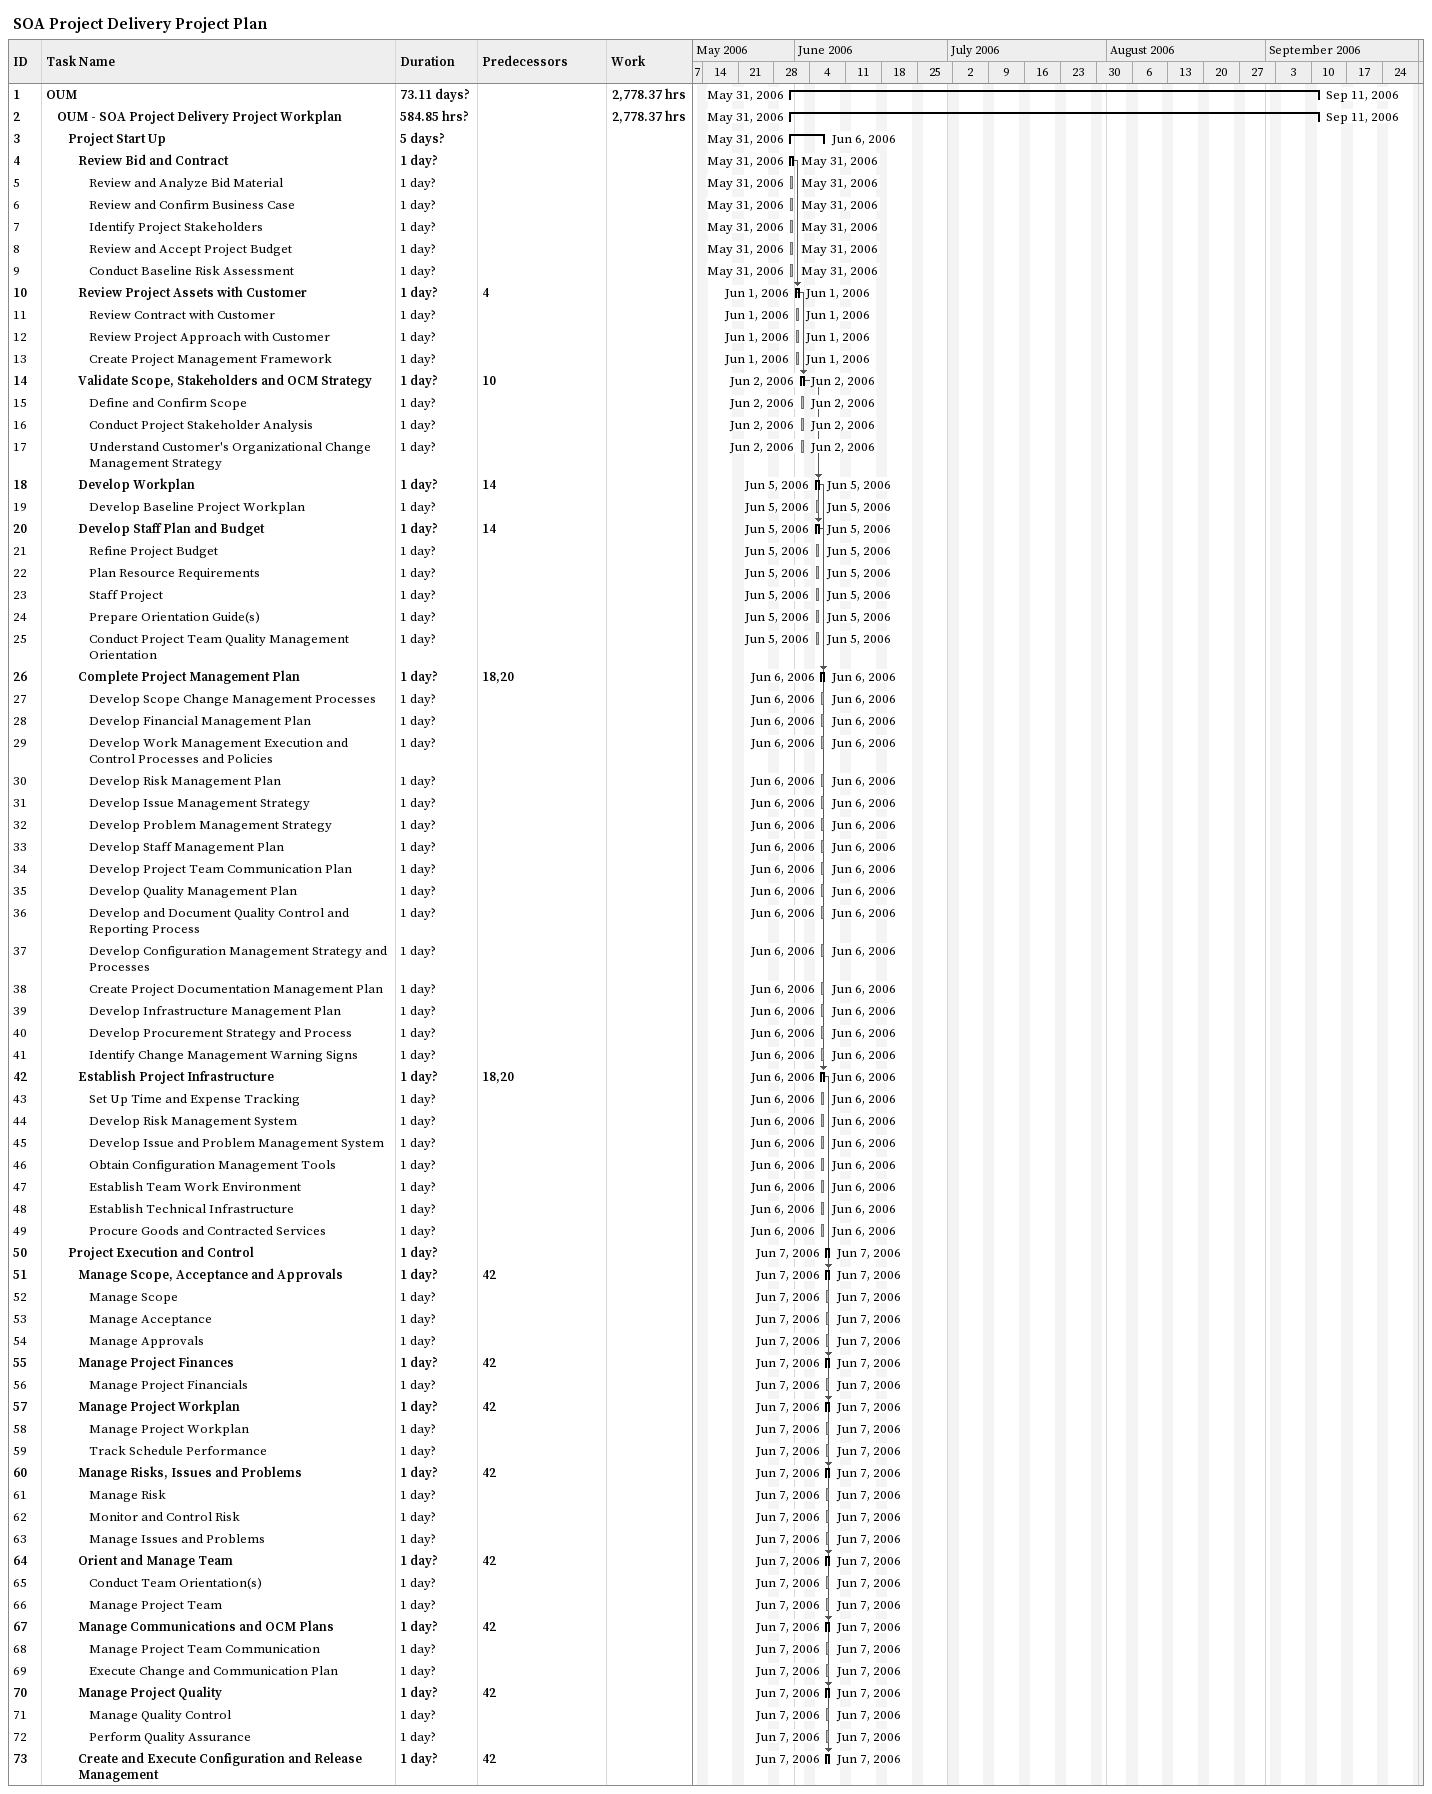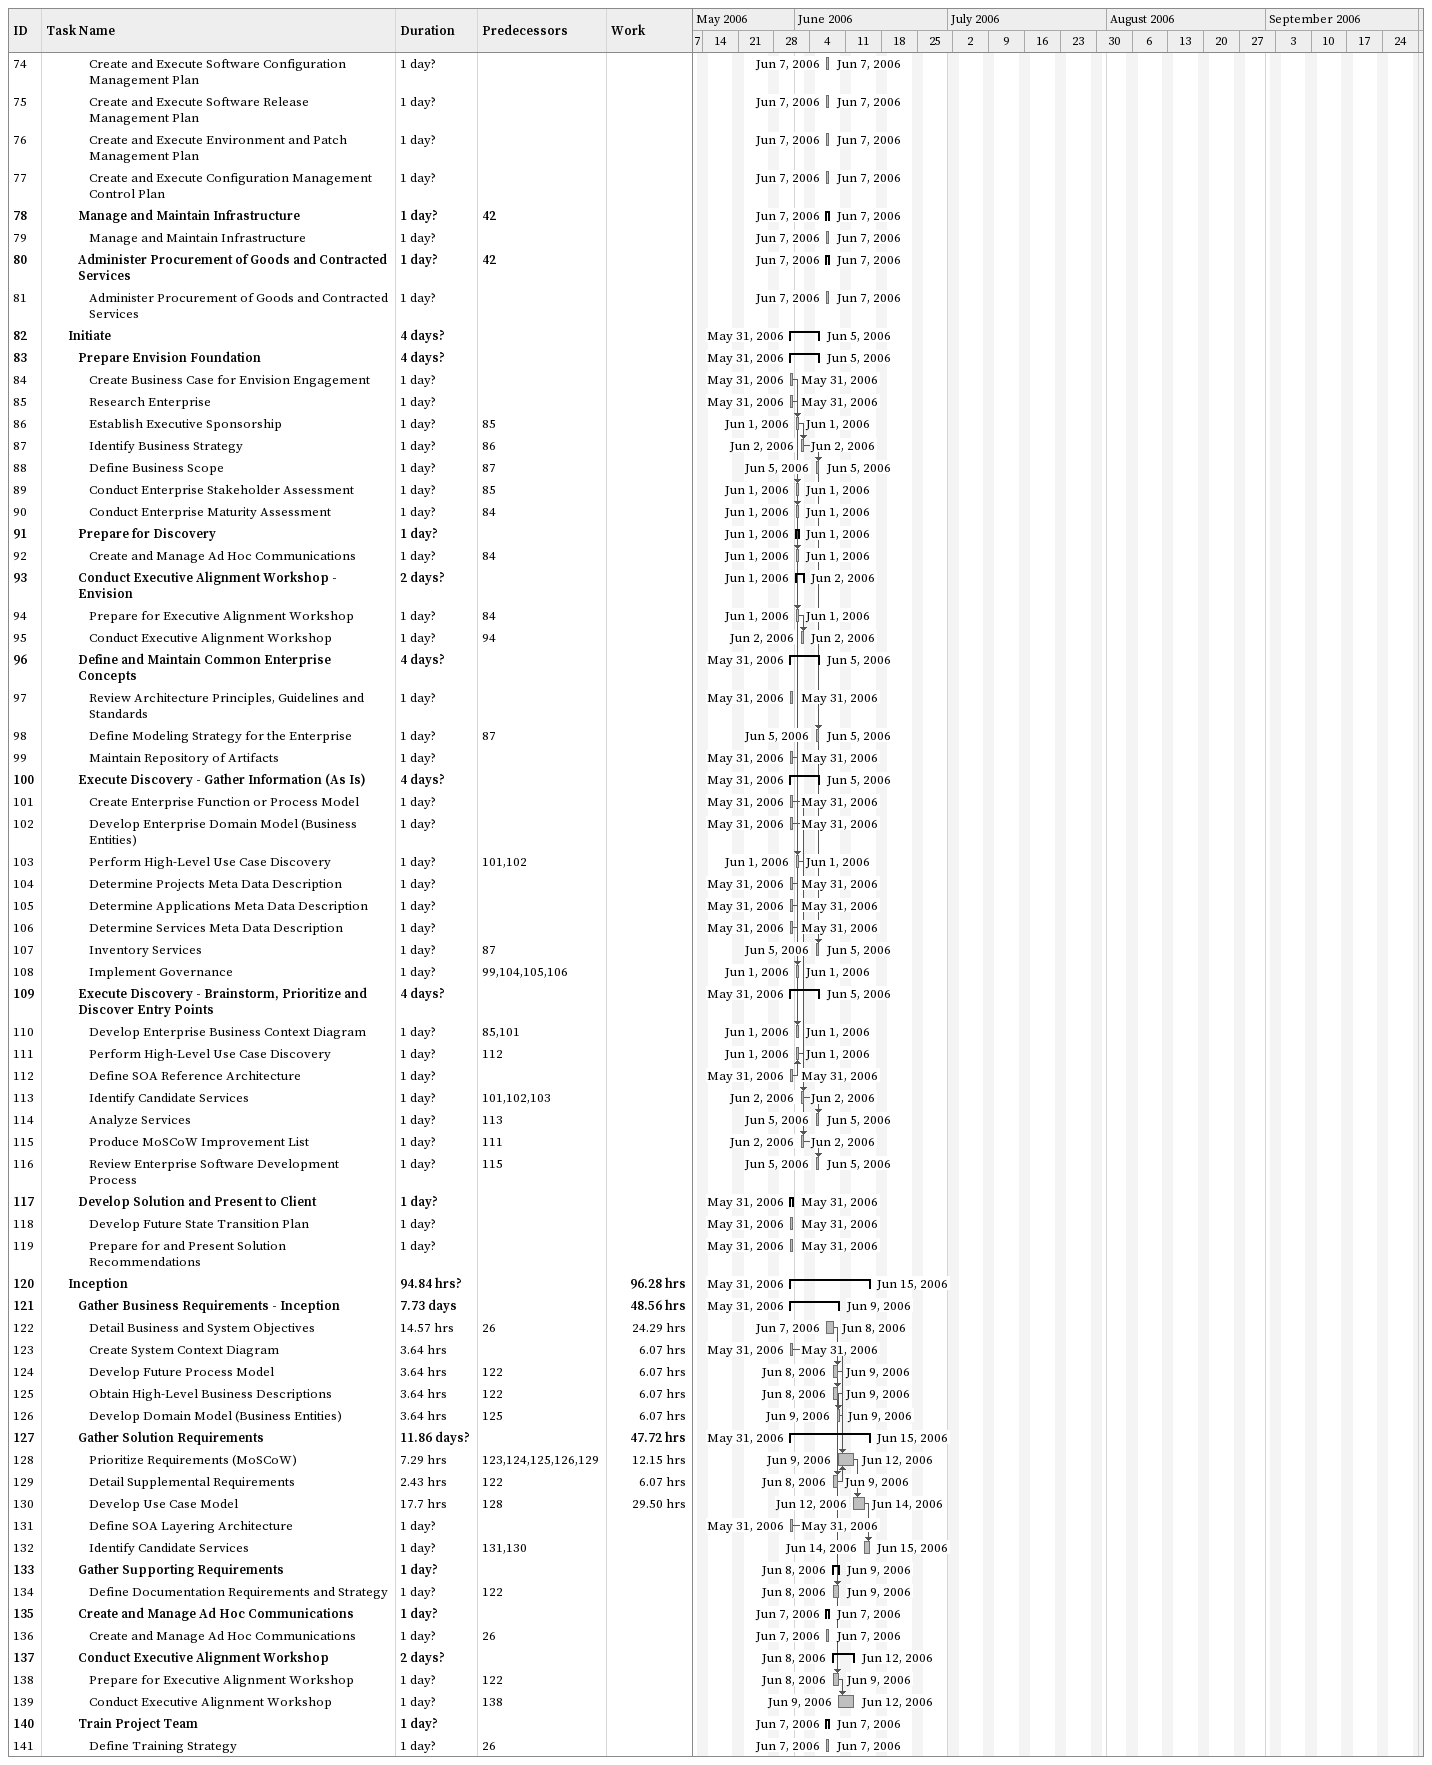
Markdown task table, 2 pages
SOA Project Delivery Project Plan

| ID | Level | Task | Duration | Start | Finish | Predecessors | Work (h) |
|---|---|---|---|---|---|---|---|
| 1 | 1 | **OUM** | 73.11d? | 2006-05-31 | 2006-09-11 |  | 2778.37 |
| 2 | 2 | **OUM - SOA Project Delivery Project Workplan** | 584.85h? | 2006-05-31 | 2006-09-11 |  | 2778.37 |
| 3 | 3 | **Project Start Up** | 5d? | 2006-05-31 | 2006-06-06 |  |  |
| 4 | 4 | **Review Bid and Contract** | 1d? | 2006-05-31 | 2006-05-31 |  |  |
| 5 | 5 | Review and Analyze Bid Material | 1d? | 2006-05-31 | 2006-05-31 |  |  |
| 6 | 5 | Review and Confirm Business Case | 1d? | 2006-05-31 | 2006-05-31 |  |  |
| 7 | 5 | Identify Project Stakeholders | 1d? | 2006-05-31 | 2006-05-31 |  |  |
| 8 | 5 | Review and Accept Project Budget | 1d? | 2006-05-31 | 2006-05-31 |  |  |
| 9 | 5 | Conduct Baseline Risk Assessment | 1d? | 2006-05-31 | 2006-05-31 |  |  |
| 10 | 4 | **Review Project Assets with Customer** | 1d? | 2006-06-01 | 2006-06-01 | 4 |  |
| 11 | 5 | Review Contract with Customer | 1d? | 2006-06-01 | 2006-06-01 |  |  |
| 12 | 5 | Review Project Approach with Customer | 1d? | 2006-06-01 | 2006-06-01 |  |  |
| 13 | 5 | Create Project Management Framework | 1d? | 2006-06-01 | 2006-06-01 |  |  |
| 14 | 4 | **Validate Scope, Stakeholders and OCM Strategy** | 1d? | 2006-06-02 | 2006-06-02 | 10 |  |
| 15 | 5 | Define and Confirm Scope | 1d? | 2006-06-02 | 2006-06-02 |  |  |
| 16 | 5 | Conduct Project Stakeholder Analysis | 1d? | 2006-06-02 | 2006-06-02 |  |  |
| 17 | 5 | Understand Customer's Organizational Change Management Strategy | 1d? | 2006-06-02 | 2006-06-02 |  |  |
| 18 | 4 | **Develop Workplan** | 1d? | 2006-06-05 | 2006-06-05 | 14 |  |
| 19 | 5 | Develop Baseline Project Workplan | 1d? | 2006-06-05 | 2006-06-05 |  |  |
| 20 | 4 | **Develop Staff Plan and Budget** | 1d? | 2006-06-05 | 2006-06-05 | 14 |  |
| 21 | 5 | Refine Project Budget | 1d? | 2006-06-05 | 2006-06-05 |  |  |
| 22 | 5 | Plan Resource Requirements | 1d? | 2006-06-05 | 2006-06-05 |  |  |
| 23 | 5 | Staff Project | 1d? | 2006-06-05 | 2006-06-05 |  |  |
| 24 | 5 | Prepare Orientation Guide(s) | 1d? | 2006-06-05 | 2006-06-05 |  |  |
| 25 | 5 | Conduct Project Team Quality Management Orientation | 1d? | 2006-06-05 | 2006-06-05 |  |  |
| 26 | 4 | **Complete Project Management Plan** | 1d? | 2006-06-06 | 2006-06-06 | 18, 20 |  |
| 27 | 5 | Develop Scope Change Management Processes | 1d? | 2006-06-06 | 2006-06-06 |  |  |
| 28 | 5 | Develop Financial Management Plan | 1d? | 2006-06-06 | 2006-06-06 |  |  |
| 29 | 5 | Develop Work Management Execution and Control Processes and Policies | 1d? | 2006-06-06 | 2006-06-06 |  |  |
| 30 | 5 | Develop Risk Management Plan | 1d? | 2006-06-06 | 2006-06-06 |  |  |
| 31 | 5 | Develop Issue Management Strategy | 1d? | 2006-06-06 | 2006-06-06 |  |  |
| 32 | 5 | Develop Problem Management Strategy | 1d? | 2006-06-06 | 2006-06-06 |  |  |
| 33 | 5 | Develop Staff Management Plan | 1d? | 2006-06-06 | 2006-06-06 |  |  |
| 34 | 5 | Develop Project Team Communication Plan | 1d? | 2006-06-06 | 2006-06-06 |  |  |
| 35 | 5 | Develop Quality Management Plan | 1d? | 2006-06-06 | 2006-06-06 |  |  |
| 36 | 5 | Develop and Document Quality Control and Reporting Process | 1d? | 2006-06-06 | 2006-06-06 |  |  |
| 37 | 5 | Develop Configuration Management Strategy and Processes | 1d? | 2006-06-06 | 2006-06-06 |  |  |
| 38 | 5 | Create Project Documentation Management Plan | 1d? | 2006-06-06 | 2006-06-06 |  |  |
| 39 | 5 | Develop Infrastructure Management Plan | 1d? | 2006-06-06 | 2006-06-06 |  |  |
| 40 | 5 | Develop Procurement Strategy and Process | 1d? | 2006-06-06 | 2006-06-06 |  |  |
| 41 | 5 | Identify Change Management Warning Signs | 1d? | 2006-06-06 | 2006-06-06 |  |  |
| 42 | 4 | **Establish Project Infrastructure** | 1d? | 2006-06-06 | 2006-06-06 | 18, 20 |  |
| 43 | 5 | Set Up Time and Expense Tracking | 1d? | 2006-06-06 | 2006-06-06 |  |  |
| 44 | 5 | Develop Risk Management System | 1d? | 2006-06-06 | 2006-06-06 |  |  |
| 45 | 5 | Develop Issue and Problem Management System | 1d? | 2006-06-06 | 2006-06-06 |  |  |
| 46 | 5 | Obtain Configuration Management Tools | 1d? | 2006-06-06 | 2006-06-06 |  |  |
| 47 | 5 | Establish Team Work Environment | 1d? | 2006-06-06 | 2006-06-06 |  |  |
| 48 | 5 | Establish Technical Infrastructure | 1d? | 2006-06-06 | 2006-06-06 |  |  |
| 49 | 5 | Procure Goods and Contracted Services | 1d? | 2006-06-06 | 2006-06-06 |  |  |
| 50 | 3 | **Project Execution and Control** | 1d? | 2006-06-07 | 2006-06-07 |  |  |
| 51 | 4 | **Manage Scope, Acceptance and Approvals** | 1d? | 2006-06-07 | 2006-06-07 | 42 |  |
| 52 | 5 | Manage Scope | 1d? | 2006-06-07 | 2006-06-07 |  |  |
| 53 | 5 | Manage Acceptance | 1d? | 2006-06-07 | 2006-06-07 |  |  |
| 54 | 5 | Manage Approvals | 1d? | 2006-06-07 | 2006-06-07 |  |  |
| 55 | 4 | **Manage Project Finances** | 1d? | 2006-06-07 | 2006-06-07 | 42 |  |
| 56 | 5 | Manage Project Financials | 1d? | 2006-06-07 | 2006-06-07 |  |  |
| 57 | 4 | **Manage Project Workplan** | 1d? | 2006-06-07 | 2006-06-07 | 42 |  |
| 58 | 5 | Manage Project Workplan | 1d? | 2006-06-07 | 2006-06-07 |  |  |
| 59 | 5 | Track Schedule Performance | 1d? | 2006-06-07 | 2006-06-07 |  |  |
| 60 | 4 | **Manage Risks, Issues and Problems** | 1d? | 2006-06-07 | 2006-06-07 | 42 |  |
| 61 | 5 | Manage Risk | 1d? | 2006-06-07 | 2006-06-07 |  |  |
| 62 | 5 | Monitor and Control Risk | 1d? | 2006-06-07 | 2006-06-07 |  |  |
| 63 | 5 | Manage Issues and Problems | 1d? | 2006-06-07 | 2006-06-07 |  |  |
| 64 | 4 | **Orient and Manage Team** | 1d? | 2006-06-07 | 2006-06-07 | 42 |  |
| 65 | 5 | Conduct Team Orientation(s) | 1d? | 2006-06-07 | 2006-06-07 |  |  |
| 66 | 5 | Manage Project Team | 1d? | 2006-06-07 | 2006-06-07 |  |  |
| 67 | 4 | **Manage Communications and OCM Plans** | 1d? | 2006-06-07 | 2006-06-07 | 42 |  |
| 68 | 5 | Manage Project Team Communication | 1d? | 2006-06-07 | 2006-06-07 |  |  |
| 69 | 5 | Execute Change and Communication Plan | 1d? | 2006-06-07 | 2006-06-07 |  |  |
| 70 | 4 | **Manage Project Quality** | 1d? | 2006-06-07 | 2006-06-07 | 42 |  |
| 71 | 5 | Manage Quality Control | 1d? | 2006-06-07 | 2006-06-07 |  |  |
| 72 | 5 | Perform Quality Assurance | 1d? | 2006-06-07 | 2006-06-07 |  |  |
| 73 | 4 | **Create and Execute Configuration and Release Management** | 1d? | 2006-06-07 | 2006-06-07 | 42 |  |
| 74 | 5 | Create and Execute Software Configuration Management Plan | 1d? | 2006-06-07 | 2006-06-07 |  |  |
| 75 | 5 | Create and Execute Software Release Management Plan | 1d? | 2006-06-07 | 2006-06-07 |  |  |
| 76 | 5 | Create and Execute Environment and Patch Management Plan | 1d? | 2006-06-07 | 2006-06-07 |  |  |
| 77 | 5 | Create and Execute Configuration Management Control Plan | 1d? | 2006-06-07 | 2006-06-07 |  |  |
| 78 | 4 | **Manage and Maintain Infrastructure** | 1d? | 2006-06-07 | 2006-06-07 | 42 |  |
| 79 | 5 | Manage and Maintain Infrastructure | 1d? | 2006-06-07 | 2006-06-07 |  |  |
| 80 | 4 | **Administer Procurement of Goods and Contracted Services** | 1d? | 2006-06-07 | 2006-06-07 | 42 |  |
| 81 | 5 | Administer Procurement of Goods and Contracted Services | 1d? | 2006-06-07 | 2006-06-07 |  |  |
| 82 | 3 | **Initiate** | 4d? | 2006-05-31 | 2006-06-05 |  |  |
| 83 | 4 | **Prepare Envision Foundation** | 4d? | 2006-05-31 | 2006-06-05 |  |  |
| 84 | 5 | Create Business Case for Envision Engagement | 1d? | 2006-05-31 | 2006-05-31 |  |  |
| 85 | 5 | Research Enterprise | 1d? | 2006-05-31 | 2006-05-31 |  |  |
| 86 | 5 | Establish Executive Sponsorship | 1d? | 2006-06-01 | 2006-06-01 | 85 |  |
| 87 | 5 | Identify Business Strategy | 1d? | 2006-06-02 | 2006-06-02 | 86 |  |
| 88 | 5 | Define Business Scope | 1d? | 2006-06-05 | 2006-06-05 | 87 |  |
| 89 | 5 | Conduct Enterprise Stakeholder Assessment | 1d? | 2006-06-01 | 2006-06-01 | 85 |  |
| 90 | 5 | Conduct Enterprise Maturity Assessment | 1d? | 2006-06-01 | 2006-06-01 | 84 |  |
| 91 | 4 | **Prepare for Discovery** | 1d? | 2006-06-01 | 2006-06-01 |  |  |
| 92 | 5 | Create and Manage Ad Hoc Communications | 1d? | 2006-06-01 | 2006-06-01 | 84 |  |
| 93 | 4 | **Conduct Executive Alignment Workshop - Envision** | 2d? | 2006-06-01 | 2006-06-02 |  |  |
| 94 | 5 | Prepare for Executive Alignment Workshop | 1d? | 2006-06-01 | 2006-06-01 | 84 |  |
| 95 | 5 | Conduct Executive Alignment Workshop | 1d? | 2006-06-02 | 2006-06-02 | 94 |  |
| 96 | 4 | **Define and Maintain Common Enterprise Concepts** | 4d? | 2006-05-31 | 2006-06-05 |  |  |
| 97 | 5 | Review Architecture Principles, Guidelines and Standards | 1d? | 2006-05-31 | 2006-05-31 |  |  |
| 98 | 5 | Define Modeling Strategy for the Enterprise | 1d? | 2006-06-05 | 2006-06-05 | 87 |  |
| 99 | 5 | Maintain Repository of Artifacts | 1d? | 2006-05-31 | 2006-05-31 |  |  |
| 100 | 4 | **Execute Discovery - Gather Information (As Is)** | 4d? | 2006-05-31 | 2006-06-05 |  |  |
| 101 | 5 | Create Enterprise Function or Process Model | 1d? | 2006-05-31 | 2006-05-31 |  |  |
| 102 | 5 | Develop Enterprise Domain Model (Business Entities) | 1d? | 2006-05-31 | 2006-05-31 |  |  |
| 103 | 5 | Perform High-Level Use Case Discovery | 1d? | 2006-06-01 | 2006-06-01 | 101, 102 |  |
| 104 | 5 | Determine Projects Meta Data Description | 1d? | 2006-05-31 | 2006-05-31 |  |  |
| 105 | 5 | Determine Applications Meta Data Description | 1d? | 2006-05-31 | 2006-05-31 |  |  |
| 106 | 5 | Determine Services Meta Data Description | 1d? | 2006-05-31 | 2006-05-31 |  |  |
| 107 | 5 | Inventory Services | 1d? | 2006-06-05 | 2006-06-05 | 87 |  |
| 108 | 5 | Implement Governance | 1d? | 2006-06-01 | 2006-06-01 | 99, 104, 105, 106 |  |
| 109 | 4 | **Execute Discovery - Brainstorm, Prioritize and Discover Entry Points** | 4d? | 2006-05-31 | 2006-06-05 |  |  |
| 110 | 5 | Develop Enterprise Business Context Diagram | 1d? | 2006-06-01 | 2006-06-01 | 85, 101 |  |
| 111 | 5 | Perform High-Level Use Case Discovery | 1d? | 2006-06-01 | 2006-06-01 | 112 |  |
| 112 | 5 | Define SOA Reference Architecture | 1d? | 2006-05-31 | 2006-05-31 |  |  |
| 113 | 5 | Identify Candidate Services | 1d? | 2006-06-02 | 2006-06-02 | 101, 102, 103 |  |
| 114 | 5 | Analyze Services | 1d? | 2006-06-05 | 2006-06-05 | 113 |  |
| 115 | 5 | Produce MoSCoW Improvement List | 1d? | 2006-06-02 | 2006-06-02 | 111 |  |
| 116 | 5 | Review Enterprise Software Development Process | 1d? | 2006-06-05 | 2006-06-05 | 115 |  |
| 117 | 4 | **Develop Solution and Present to Client** | 1d? | 2006-05-31 | 2006-05-31 |  |  |
| 118 | 5 | Develop Future State Transition Plan | 1d? | 2006-05-31 | 2006-05-31 |  |  |
| 119 | 5 | Prepare for and Present Solution Recommendations | 1d? | 2006-05-31 | 2006-05-31 |  |  |
| 120 | 3 | **Inception** | 94.84h? | 2006-05-31 | 2006-06-15 |  | 96.28 |
| 121 | 4 | **Gather Business Requirements - Inception** | 7.73d | 2006-05-31 | 2006-06-09 |  | 48.56 |
| 122 | 5 | Detail Business and System Objectives | 14.57h | 2006-06-07 | 2006-06-08 | 26 | 24.29 |
| 123 | 5 | Create System Context Diagram | 3.64h | 2006-05-31 | 2006-05-31 |  | 6.07 |
| 124 | 5 | Develop Future Process Model | 3.64h | 2006-06-08 | 2006-06-09 | 122 | 6.07 |
| 125 | 5 | Obtain High-Level Business Descriptions | 3.64h | 2006-06-08 | 2006-06-09 | 122 | 6.07 |
| 126 | 5 | Develop Domain Model (Business Entities) | 3.64h | 2006-06-09 | 2006-06-09 | 125 | 6.07 |
| 127 | 4 | **Gather Solution Requirements** | 11.86d? | 2006-05-31 | 2006-06-15 |  | 47.72 |
| 128 | 5 | Prioritize Requirements (MoSCoW) | 7.29h | 2006-06-09 | 2006-06-12 | 123, 124, 125, 126, 129 | 12.15 |
| 129 | 5 | Detail Supplemental Requirements | 2.43h | 2006-06-08 | 2006-06-09 | 122 | 6.07 |
| 130 | 5 | Develop Use Case Model | 17.7h | 2006-06-12 | 2006-06-14 | 128 | 29.50 |
| 131 | 5 | Define SOA Layering Architecture | 1d? | 2006-05-31 | 2006-05-31 |  |  |
| 132 | 5 | Identify Candidate Services | 1d? | 2006-06-14 | 2006-06-15 | 131, 130 |  |
| 133 | 4 | **Gather Supporting Requirements** | 1d? | 2006-06-08 | 2006-06-09 |  |  |
| 134 | 5 | Define Documentation Requirements and Strategy | 1d? | 2006-06-08 | 2006-06-09 | 122 |  |
| 135 | 4 | **Create and Manage Ad Hoc Communications** | 1d? | 2006-06-07 | 2006-06-07 |  |  |
| 136 | 5 | Create and Manage Ad Hoc Communications | 1d? | 2006-06-07 | 2006-06-07 | 26 |  |
| 137 | 4 | **Conduct Executive Alignment Workshop** | 2d? | 2006-06-08 | 2006-06-12 |  |  |
| 138 | 5 | Prepare for Executive Alignment Workshop | 1d? | 2006-06-08 | 2006-06-09 | 122 |  |
| 139 | 5 | Conduct Executive Alignment Workshop | 1d? | 2006-06-09 | 2006-06-12 | 138 |  |
| 140 | 4 | **Train Project Team** | 1d? | 2006-06-07 | 2006-06-07 |  |  |
| 141 | 5 | Define Training Strategy | 1d? | 2006-06-07 | 2006-06-07 | 26 |  |
